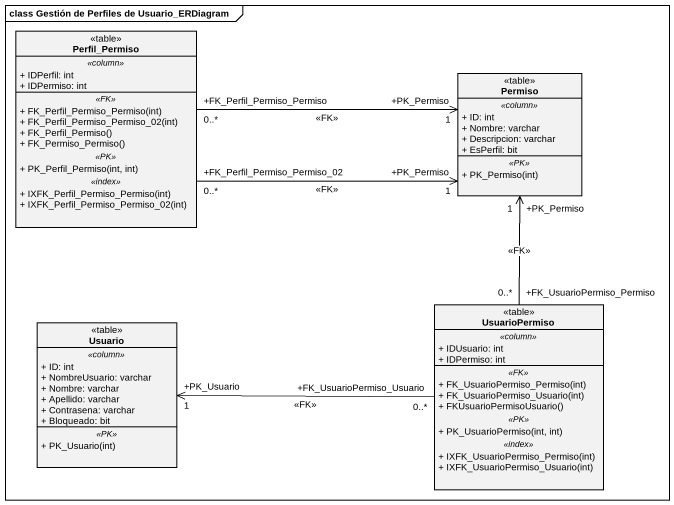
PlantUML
@startuml
mainframe class Gestión de Perfiles de Usuario_ERDiagram
hide circle
hide empty members
skinparam classAttributeIconSize 0
class Perfil_Permiso <<table>> {
  .. <<column>> ..
  + IDPerfil: int
  + IDPermiso: int
  .. <<FK>> ..
  + FK_Perfil_Permiso_Permiso(int)
  + FK_Perfil_Permiso_Permiso_02(int)
  + FK_Perfil_Permiso()
  + FK_Permiso_Permiso()
  .. <<PK>> ..
  + PK_Perfil_Permiso(int, int)
  .. <<index>> ..
  + IXFK_Perfil_Permiso_Permiso(int)
  + IXFK_Perfil_Permiso_Permiso_02(int)
}
class Permiso <<table>> {
  .. <<column>> ..
  + ID: int
  + Nombre: varchar
  + Descripcion: varchar
  + EsPerfil: bit
  .. <<PK>> ..
  + PK_Permiso(int)
}
class UsuarioPermiso <<table>> {
  .. <<column>> ..
  + IDUsuario: int
  + IDPermiso: int
  .. <<FK>> ..
  + FK_UsuarioPermiso_Permiso(int)
  + FK_UsuarioPermiso_Usuario(int)
  + FKUsuarioPermisoUsuario()
  .. <<PK>> ..
  + PK_UsuarioPermiso(int, int)
  .. <<index>> ..
  + IXFK_UsuarioPermiso_Permiso(int)
  + IXFK_UsuarioPermiso_Usuario(int)
}
class Usuario <<table>> {
  .. <<column>> ..
  + ID: int
  + NombreUsuario: varchar
  + Nombre: varchar
  + Apellido: varchar
  + Contrasena: varchar
  + Bloqueado: bit
  .. <<PK>> ..
  + PK_Usuario(int)
}
Perfil_Permiso "+FK_Perfil_Permiso_Permiso\n0..*" -right-> "+PK_Permiso\n1" Permiso : <<FK>>
Perfil_Permiso "+FK_Perfil_Permiso_Permiso_02\n0..*" -right-> "+PK_Permiso\n1" Permiso : <<FK>>
UsuarioPermiso "+FK_UsuarioPermiso_Permiso\n0..*" -up-> "+PK_Permiso\n1" Permiso : <<FK>>
UsuarioPermiso "+FK_UsuarioPermiso_Usuario\n0..*" -left-> "+PK_Usuario\n1" Usuario : <<FK>>
@enduml
